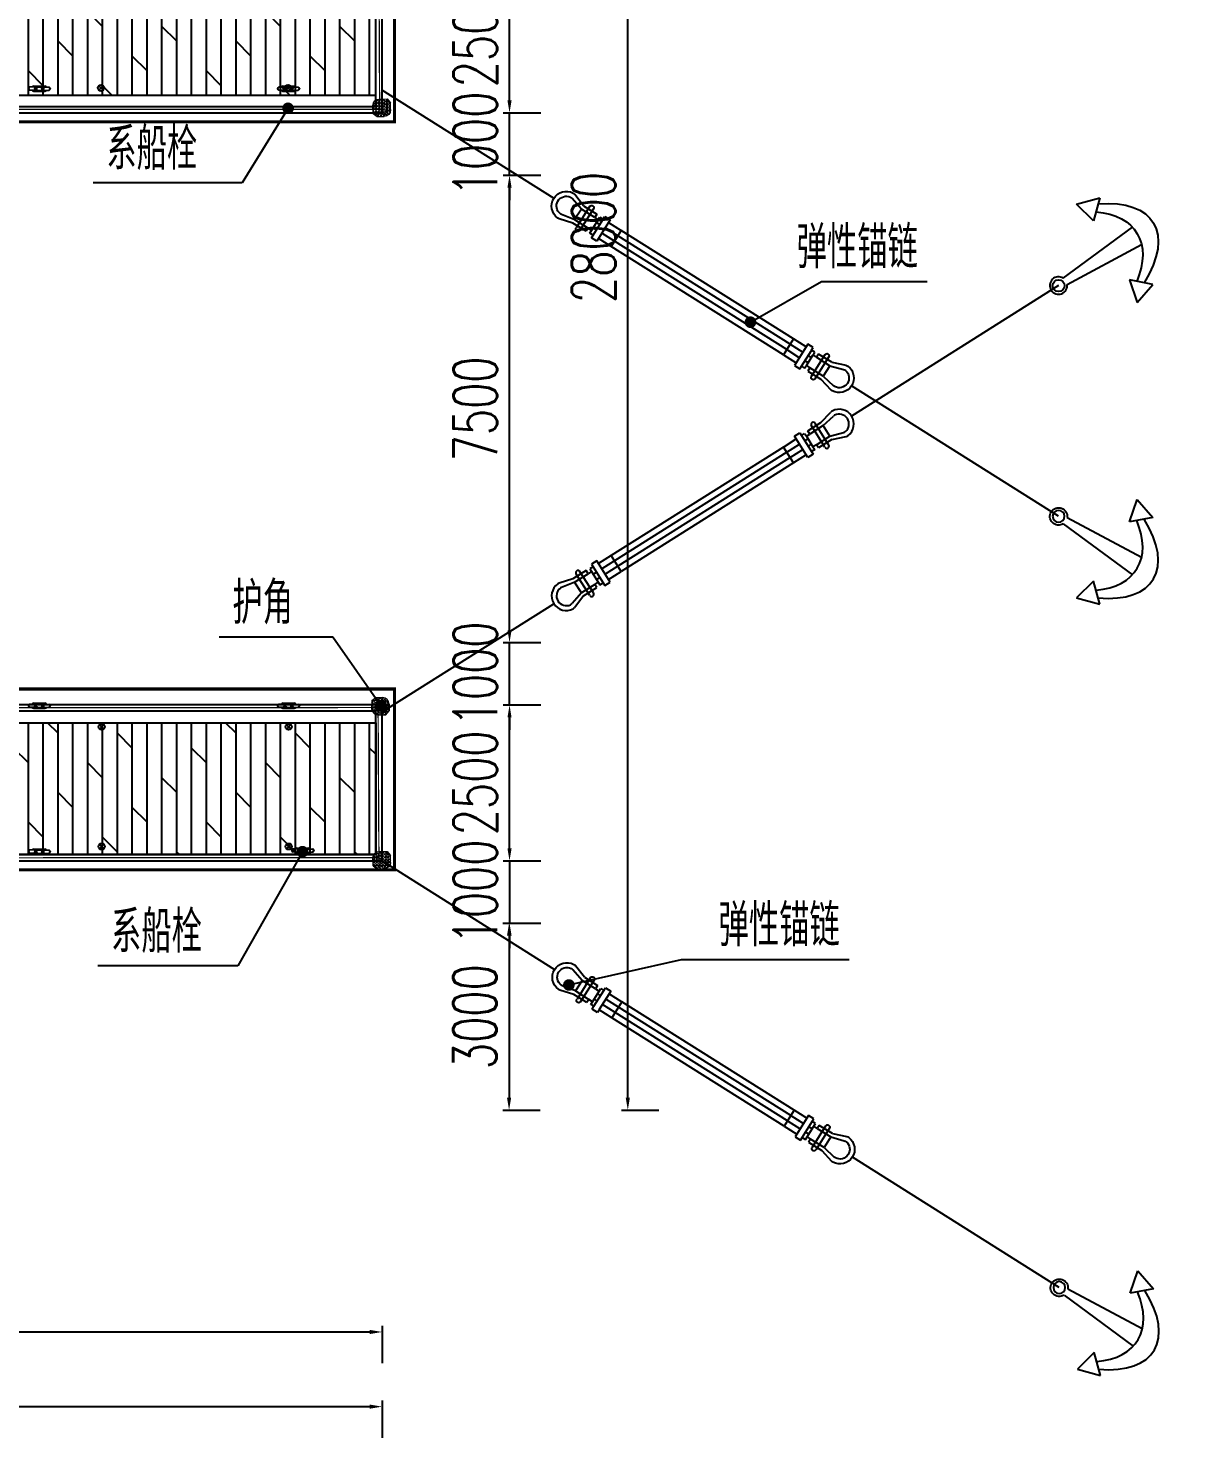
# Model space of a CAD drawing. Extents: x -89702 to 926017, y -610001 to -56924.
# Drawn here: x 82167 to 100920, y -135977 to -113362 of the extents above; entities that cross this region are included whole.
import ezdxf

# ---------------------------------------------------------------- set-up
doc = ezdxf.new("R2010")
doc.units = 0
doc.header["$LTSCALE"] = 10
doc.header["$MEASUREMENT"] = 0
doc.linetypes.add('CENTER', pattern=[2, 1.25, -0.25, 0.25, -0.25])
for name, color, linetype in [('AECOM-园建', 2, 'Continuous'), ('DIM_LEAD', 3, 'Continuous'), ('PUB_TEXT', 7, 'Continuous'), ('W-_ANTICOLLISION防撞措施', 6, 'Continuous'), ('W-PLASTIC_RAILINGS塑木栏杆', 6, 'Continuous'), ('W-STEEL_FRAME钢架', 3, 'Continuous'), ('W-WOOD_FLOOR木地板', 30, 'Continuous'), ('系船栓', 132, 'Continuous')]:
    doc.layers.add(name, color=color, linetype=linetype)
doc.layers.add('护舷', color=40, linetype='Continuous', lineweight=15)
doc.layers.add('护角', color=8, linetype='Continuous', lineweight=9)
doc.styles.get("Standard").update_dxf_attribs({"font": 'gbenor.shx', "bigfont": 'gbcbig.shx'})
doc.styles.add('STANDARD_T3', font='simplex.shx', dxfattribs={"width": 0.7, "bigfont": 'gbcbig.shx'})
doc.dimstyles.new('W&&200', dxfattribs={"dimtxt": 700, "dimasz": 200, "dimexe": 500, "dimexo": 600, "dimgap": 200, "dimtad": 1, "dimdec": 0, "dimzin": 0, "dimdsep": 46, "dimtxsty": 'STANDARD_T3', "dimcen": 0.09, "dimclrd": 1, "dimclre": 1, "dimclrt": 7, "dimazin": 2, "dimtfac": 1, "dimtdec": 0, "dimtix": 1, "dimtmove": 2, "dimatfit": 3, "dimfxl": 0, "dimtolj": 1, "dimtzin": 0, "dimarcsym": 0})

# ---------------------------------------------------------------- blocks, each defined once
blk = doc.blocks.new('*D78')
at = {"layer": 'Defpoints', "color": 0, "transparency": 16777216}
for p in [(87845, -124220), (89891, -124220), (87845, -126720)]:
    blk.add_point(p, dxfattribs=at)
at = {"layer": 'W-WOOD_FLOOR木地板', "color": 1, "lineweight": -2, "transparency": 16777216}
for p, q in [((89791, -124220), (90391, -124220)), ((89891, -126520), (89891, -124420)), ((89791, -126720), (90391, -126720))]:
    blk.add_line(p, q, dxfattribs=at)
at = {"layer": 'W-WOOD_FLOOR木地板', "color": 1, "transparency": 16777216}
for points in [[(89858, -124420), (89924, -124420), (89891, -124220)], [(89858, -126520), (89924, -126520), (89891, -126720)]]:
    blk.add_solid(points, dxfattribs=at)
at = {"layer": 'W-WOOD_FLOOR木地板', "color": 7, "transparency": 16777216, "insert": (89341, -125470), "char_height": 700, "attachment_point": 5, "rotation": 90, "style": 'STANDARD_T3'}
blk.add_mtext('\\A1;2500', dxfattribs=at)
blk = doc.blocks.new('*D79')
at = {"layer": 'Defpoints', "color": 0, "transparency": 16777216}
for p in [(60847, -123220), (89891, -123220), (87845, -124220)]:
    blk.add_point(p, dxfattribs=at)
at = {"layer": 'W-WOOD_FLOOR木地板', "color": 1, "lineweight": -2, "transparency": 16777216}
for p, q in [((89891, -123020), (89891, -122820)), ((89791, -123220), (90391, -123220)), ((89891, -124220), (89891, -123220)), ((89791, -124220), (90391, -124220)), ((89891, -124420), (89891, -124620))]:
    blk.add_line(p, q, dxfattribs=at)
at = {"layer": 'W-WOOD_FLOOR木地板', "color": 1, "transparency": 16777216}
for points in [[(89858, -123020), (89924, -123020), (89891, -123220)], [(89858, -124420), (89924, -124420), (89891, -124220)]]:
    blk.add_solid(points, dxfattribs=at)
at = {"layer": 'W-WOOD_FLOOR木地板', "color": 7, "transparency": 16777216, "insert": (89341, -123720), "char_height": 700, "attachment_point": 5, "rotation": 90, "style": 'STANDARD_T3'}
blk.add_mtext('\\A1;1000', dxfattribs=at)
blk = doc.blocks.new('*D80')
at = {"layer": 'Defpoints', "color": 0, "transparency": 16777216}
for p in [(60847, -115720), (89891, -115720), (60847, -123220)]:
    blk.add_point(p, dxfattribs=at)
at = {"layer": 'W-WOOD_FLOOR木地板', "color": 1, "lineweight": -2, "transparency": 16777216}
for p, q in [((89791, -115720), (90391, -115720)), ((89891, -123020), (89891, -115920)), ((89791, -123220), (90391, -123220))]:
    blk.add_line(p, q, dxfattribs=at)
at = {"layer": 'W-WOOD_FLOOR木地板', "color": 1, "transparency": 16777216}
for points in [[(89858, -115920), (89924, -115920), (89891, -115720)], [(89858, -123020), (89924, -123020), (89891, -123220)]]:
    blk.add_solid(points, dxfattribs=at)
at = {"layer": 'W-WOOD_FLOOR木地板', "color": 7, "transparency": 16777216, "insert": (89341, -119470), "char_height": 700, "width": 822.06, "attachment_point": 5, "rotation": 90, "style": 'STANDARD_T3'}
blk.add_mtext('\\A1;7500', dxfattribs=at)
blk = doc.blocks.new('*D81')
at = {"layer": 'Defpoints', "color": 0, "transparency": 16777216}
for p in [(62347, -114720), (89891, -114720), (60847, -115720)]:
    blk.add_point(p, dxfattribs=at)
at = {"layer": 'W-WOOD_FLOOR木地板', "color": 1, "lineweight": -2, "transparency": 16777216}
for p, q in [((89891, -114520), (89891, -114320)), ((89791, -114720), (90391, -114720)), ((89891, -115720), (89891, -114720)), ((89791, -115720), (90391, -115720)), ((89891, -115920), (89891, -116120))]:
    blk.add_line(p, q, dxfattribs=at)
at = {"layer": 'W-WOOD_FLOOR木地板', "color": 1, "transparency": 16777216}
for points in [[(89858, -114520), (89924, -114520), (89891, -114720)], [(89858, -115920), (89924, -115920), (89891, -115720)]]:
    blk.add_solid(points, dxfattribs=at)
at = {"layer": 'W-WOOD_FLOOR木地板', "color": 7, "transparency": 16777216, "insert": (89341, -115220), "char_height": 700, "attachment_point": 5, "rotation": 90, "style": 'STANDARD_T3'}
blk.add_mtext('\\A1;1000', dxfattribs=at)
blk = doc.blocks.new('*D82')
at = {"layer": 'Defpoints', "color": 0, "transparency": 16777216}
for p in [(87845, -112220), (89891, -112220), (62347, -114720)]:
    blk.add_point(p, dxfattribs=at)
at = {"layer": 'W-WOOD_FLOOR木地板', "color": 1, "lineweight": -2, "transparency": 16777216}
for p, q in [((89791, -112220), (90391, -112220)), ((89891, -114520), (89891, -112420)), ((89791, -114720), (90391, -114720))]:
    blk.add_line(p, q, dxfattribs=at)
at = {"layer": 'W-WOOD_FLOOR木地板', "color": 1, "transparency": 16777216}
for points in [[(89858, -112420), (89924, -112420), (89891, -112220)], [(89858, -114520), (89924, -114520), (89891, -114720)]]:
    blk.add_solid(points, dxfattribs=at)
at = {"layer": 'W-WOOD_FLOOR木地板', "color": 7, "transparency": 16777216, "insert": (89341, -113470), "char_height": 700, "attachment_point": 5, "rotation": 90, "style": 'STANDARD_T3'}
blk.add_mtext('\\A1;2500', dxfattribs=at)
blk = doc.blocks.new('*D73')
at = {"layer": 'Defpoints', "color": 0, "transparency": 16777216}
for p in [(53713, -132039), (87845, -132039), (87845, -135477)]:
    blk.add_point(p, dxfattribs=at)
at = {"layer": 'W-WOOD_FLOOR木地板', "color": 1, "lineweight": -2, "transparency": 16777216}
for p, q in [((53713, -135377), (53713, -135977)), ((87845, -135377), (87845, -135977)), ((53913, -135477), (87645, -135477))]:
    blk.add_line(p, q, dxfattribs=at)
at = {"layer": 'W-WOOD_FLOOR木地板', "color": 1, "transparency": 16777216}
for points in [[(53913, -135443), (53913, -135510), (53713, -135477)], [(87645, -135443), (87645, -135510), (87845, -135477)]]:
    blk.add_solid(points, dxfattribs=at)
at = {"layer": 'W-WOOD_FLOOR木地板', "color": 7, "transparency": 16777216, "insert": (70779, -134927), "char_height": 700, "attachment_point": 5, "style": 'STANDARD_T3'}
blk.add_mtext('\\A1;34134', dxfattribs=at)
blk = doc.blocks.new('A$C1404ab31')
at = {"layer": 'AECOM-园建', "color": 5}
for p, q in [((23004, 3037), (22894, 3512)), ((22894, 3512), (23361, 3370)), ((23361, 3370), (23004, 3037)), ((21855, 2376), (23608, 2503)), ((21855, 2227), (23575, 2103)), ((22978, 1625), (22868, 1150)), ((23335, 1292), (22978, 1625)), ((22868, 1150), (23335, 1292))]:
    blk.add_line(p, q, dxfattribs=at)
at = {"layer": 'AECOM-园建', "color": 7}
for p, q in [((10101, 2523), (9814, 2599)), ((16091, 2520), (16378, 2596)), ((10094, 2446), (9811, 2500)), ((10093, 2446), (10418, 2446)), ((10418, 2523), (10101, 2523)), ((10418, 2446), (10418, 2523)), ((15775, 2443), (15775, 2520)), ((15775, 2520), (16091, 2520)), ((16099, 2443), (15775, 2443)), ((16098, 2443), (16381, 2497)), ((10093, 2190), (9816, 2107)), ((10099, 2112), (9818, 2009)), ((10417, 2189), (10093, 2190)), ((15775, 2110), (15775, 2187)), ((15775, 2187), (16099, 2187)), ((16093, 2110), (15775, 2110)), ((16093, 2110), (16373, 2006)), ((16099, 2187), (16375, 2104))]:
    blk.add_line(p, q, dxfattribs=at)
at = {"layer": 'AECOM-园建', "color": 4}
for p, q in [((10093, 2190), (10093, 2446)), ((10503, 2383), (10579, 2383)), ((11015, 2382), (10707, 2382)), ((15175, 2381), (15485, 2381)), ((15690, 2380), (15613, 2380)), ((16099, 2187), (16099, 2443)), ((10503, 2254), (10579, 2254)), ((11016, 2254), (10708, 2254)), ((15176, 2252), (15484, 2252)), ((15689, 2252), (15613, 2252))]:
    blk.add_line(p, q, dxfattribs=at)
at = {"layer": 'AECOM-园建', "color": 6}
for p, q in [((10209, 2049), (10209, 2568)), ((10301, 2057), (10299, 2584)), ((15891, 2055), (15893, 2582)), ((15983, 2046), (15983, 2566))]:
    blk.add_line(p, q, dxfattribs=at)
at = {"layer": 'AECOM-园建'}
for p, q in [((10503, 2446), (10417, 2446)), ((10503, 2446), (10502, 2190)), ((10580, 2510), (10503, 2511)), ((10503, 2511), (10503, 2446)), ((10580, 2510), (10579, 2125)), ((10708, 2575), (10580, 2575)), ((10580, 2575), (10580, 2510)), ((10708, 2125), (10707, 2510)), ((10708, 2510), (10708, 2575)), ((11017, 2511), (10708, 2510)), ((15175, 2509), (11015, 2511)), ((15175, 2381), (11015, 2382)), ((11016, 2125), (11017, 2511)), ((15176, 2123), (15175, 2509)), ((15175, 2509), (15484, 2508)), ((15484, 2508), (15484, 2573)), ((15484, 2573), (15613, 2573)), ((15484, 2123), (15485, 2508)), ((15613, 2573), (15613, 2508)), ((15613, 2508), (15689, 2508)), ((15613, 2508), (15613, 2123)), ((15689, 2508), (15690, 2444)), ((15690, 2444), (15689, 2188)), ((15690, 2444), (15775, 2444)), ((5331, 2302), (9500, 2302)), ((10099, 2112), (10417, 2112)), ((10417, 2189), (10502, 2190)), ((10417, 2112), (10417, 2189)), ((10502, 2190), (10502, 2125)), ((10502, 2125), (10580, 2125)), ((10580, 2125), (10580, 2061)), ((10580, 2061), (10708, 2061)), ((10708, 2061), (10708, 2125)), ((10708, 2125), (11016, 2125)), ((15176, 2252), (11015, 2254)), ((15176, 2123), (11016, 2125)), ((15484, 2123), (15176, 2123)), ((15484, 2059), (15484, 2123)), ((15612, 2059), (15484, 2059)), ((15689, 2123), (15612, 2123)), ((15612, 2123), (15612, 2059)), ((15775, 2187), (15689, 2188)), ((15689, 2188), (15689, 2123)), ((21692, 2299), (16692, 2299))]:
    blk.add_line(p, q, dxfattribs=at)
at = {"layer": 'AECOM-园建', "color": 5}
blk.add_circle((21692, 2299), 121, dxfattribs=at)
at = {"layer": 'AECOM-园建', "color": 7}
for centre, radius, start, end in [((9800, 2302), 300, 93.2906, 265.3301), ((9789, 2502), 100, 75.19, 93.2906), ((16404, 2499), 100, 86.6579, 104.7584), ((16392, 2299), 300, 274.6184, 86.6579), ((9800, 2302), 200, 94.4761, 262.9659), ((9792, 2402), 100, 79.0739, 94.4761), ((16400, 2399), 100, 85.4723, 100.8746), ((16392, 2299), 200, 276.9826, 85.4723), ((9788, 2203), 100, 262.9659, 286.6022), ((16404, 2200), 100, 253.3463, 276.9826), ((9784, 2103), 100, 265.3301, 290.2049), ((16408, 2100), 100, 249.7436, 274.6184)]:
    blk.add_arc(centre, radius, start, end, dxfattribs=at)
at = {"layer": 'AECOM-园建', "color": 6}
for centre, radius, start, end in [((10254, 2576), 45.7, 10.5638, 190.32), ((15938, 2573), 45.7, 349.6285, 169.3847), ((10255, 2053), 46, 185.0754, 5.0754), ((15937, 2051), 46, 174.8731, 354.8731)]:
    blk.add_arc(centre, radius, start, end, dxfattribs=at)
at = {"layer": 'AECOM-园建', "color": 5}
blk.add_arc((21693, 2302), 178, 24.7518, 335.2482, dxfattribs=at)
at = {"layer": 'AECOM-园建', "color": 5, "extrusion": (0, 0, -1)}
for major_axis, ratio, start_param, end_param in [((-2789, 0), 0.481769, 2.390642, 3.92559), ((2393, 0), 0.561367, 5.641862, 6.962221)]:
    blk.add_ellipse((21227, 2364), major_axis=major_axis, ratio=ratio, start_param=start_param, end_param=end_param, dxfattribs=at)
blk = doc.blocks.new('护角')
at = {"layer": '护角', "linetype": 'Continuous', "lineweight": 0}
h = blk.add_hatch(dxfattribs=at)
h.set_pattern_fill('ANGLE', color=40, scale=5, angle=45)
h.set_pattern_definition([(45, (0, 0), (-24.6957, 24.6957), [25.4, -9.525]), (135, (0, 0), (-24.6957, -24.6957), [25.4, -9.525])])
h.paths.add_polyline_path([(229, 177, 0.414214), (177, 229), (0, 229), (0, 100, 0.414214), (100, 0), (229, 0)])
h.paths.add_polyline_path([(177, 280), (67, 280), (0, 229), (177, 229)])
h.paths.add_polyline_path([(177, 280), (177, 229, -0.414214), (229, 177), (280, 177, 0.414214)])
h.paths.add_polyline_path([(280, 177), (229, 177), (229, 0), (280, 65)])
at = {"layer": '护角', "color": 40, "linetype": 'Continuous', "lineweight": 0}
for p, q in [((0, 229), (67, 280)), ((0, 229), (0, 100)), ((177, 229), (0, 229)), ((67, 280), (177, 280)), ((177, 229), (177, 280)), ((100, 0), (229, 0)), ((229, 177), (229, 0)), ((229, 177), (280, 177)), ((229, 0), (280, 65)), ((280, 177), (280, 65))]:
    blk.add_line(p, q, dxfattribs=at)
at = {"layer": '护角', "color": 1, "linetype": 'CENTER', "ltscale": 0.2}
for p, q in [((224, 229), (235, 229)), ((229, 224), (229, 235))]:
    blk.add_line(p, q, dxfattribs=at)
at = {"layer": '护角', "color": 40, "linetype": 'Continuous', "lineweight": 0}
for centre, radius, start, end in [((177, 177), 103, 0, 90), ((177, 177), 52.2, 0, 90), ((100, 100), 100, 180, 270)]:
    blk.add_arc(centre, radius, start, end, dxfattribs=at)
blk = doc.blocks.new('A$Cfe1adb12')
at = {"layer": '护舷', "rotation": 320.3357902113834}
blk.add_blockref('护角', (0, 179), dxfattribs=at)
blk = doc.blocks.new('*D76')
at = {"color": 1, "lineweight": -2, "transparency": 16777216}
for p, q in [((91689, -102720), (92289, -102720)), ((91789, -130520), (91789, -102920)), ((91689, -130720), (92289, -130720))]:
    blk.add_line(p, q, dxfattribs=at)
at = {"color": 1, "transparency": 16777216}
for points in [[(91755, -102920), (91822, -102920), (91789, -102720)], [(91755, -130520), (91822, -130520), (91789, -130720)]]:
    blk.add_solid(points, dxfattribs=at)
at = {"layer": 'Defpoints', "color": 0, "transparency": 16777216}
for p in [(60847, -102720), (91789, -102720), (60847, -130720)]:
    blk.add_point(p, dxfattribs=at)
at = {"color": 7, "transparency": 16777216, "insert": (91239, -116720), "char_height": 700, "attachment_point": 5, "rotation": 90, "style": 'STANDARD_T3'}
blk.add_mtext('\\A1;28000', dxfattribs=at)
blk = doc.blocks.new('*D89')
at = {"layer": 'Defpoints', "color": 0, "transparency": 16777216}
for p in [(87845, -126720), (60847, -127720), (89891, -127720)]:
    blk.add_point(p, dxfattribs=at)
at = {"layer": 'W-WOOD_FLOOR木地板', "color": 1, "lineweight": -2, "transparency": 16777216}
for p, q in [((89891, -126520), (89891, -126320)), ((89791, -126720), (90391, -126720)), ((89891, -126720), (89891, -127720)), ((89791, -127720), (90391, -127720)), ((89891, -127920), (89891, -128120))]:
    blk.add_line(p, q, dxfattribs=at)
at = {"layer": 'W-WOOD_FLOOR木地板', "color": 1, "transparency": 16777216}
for points in [[(89858, -126520), (89924, -126520), (89891, -126720)], [(89858, -127920), (89924, -127920), (89891, -127720)]]:
    blk.add_solid(points, dxfattribs=at)
at = {"layer": 'W-WOOD_FLOOR木地板', "color": 7, "transparency": 16777216, "insert": (89341, -127220), "char_height": 700, "attachment_point": 5, "rotation": 90, "style": 'STANDARD_T3'}
blk.add_mtext('\\A1;1000', dxfattribs=at)
blk = doc.blocks.new('*D90')
at = {"layer": 'Defpoints', "color": 0, "transparency": 16777216}
for p in [(60847, -127720), (60847, -130720), (89884, -130720)]:
    blk.add_point(p, dxfattribs=at)
at = {"layer": 'W-WOOD_FLOOR木地板', "color": 1, "lineweight": -2, "transparency": 16777216}
for p, q in [((89784, -127720), (90384, -127720)), ((89884, -127920), (89884, -130520)), ((89784, -130720), (90384, -130720))]:
    blk.add_line(p, q, dxfattribs=at)
at = {"layer": 'W-WOOD_FLOOR木地板', "color": 1, "transparency": 16777216}
for points in [[(89850, -127920), (89917, -127920), (89884, -127720)], [(89850, -130520), (89917, -130520), (89884, -130720)]]:
    blk.add_solid(points, dxfattribs=at)
at = {"layer": 'W-WOOD_FLOOR木地板', "color": 7, "transparency": 16777216, "insert": (89334, -129220), "char_height": 700, "attachment_point": 5, "rotation": 90, "style": 'STANDARD_T3'}
blk.add_mtext('\\A1;3000', dxfattribs=at)
blk = doc.blocks.new('dimaideng')
for p, q in [((564094, -312860), (564168, -312927)), ((564165, -312857), (564096, -312930))]:
    blk.add_line(p, q)
blk.add_circle((564131, -312893), 50)
blk = doc.blocks.new('*U58')
for p in [(-564131, 313854), (-564131, 311933)]:
    blk.add_blockref('dimaideng', p)
blk = doc.blocks.new('*U59')
at = {"color": 0, "linetype": 'ByBlock', "lineweight": -2, "transparency": 16777216}
for p in [(0, 0), (3000, 0), (6000, 0), (9000, 0), (12000, 0), (15000, 0), (18000, 0), (21000, 0), (24000, 0)]:
    blk.add_blockref('*U58', p, dxfattribs=at)
blk = doc.blocks.new('*U54')
for p in [(-564131, 313854), (-564131, 311933)]:
    blk.add_blockref('dimaideng', p)
blk = doc.blocks.new('*U55')
at = {"color": 0, "linetype": 'ByBlock', "lineweight": -2, "transparency": 16777216}
for p in [(0, 0), (3000, 0), (6000, 0), (9000, 0), (12000, 0), (15000, 0), (18000, 0), (21000, 0), (24000, 0)]:
    blk.add_blockref('*U54', p, dxfattribs=at)
blk = doc.blocks.new('*D2375')
at = {"layer": 'Defpoints', "color": 0, "transparency": 16777216}
for p in [(62347, -126720), (87847, -126720), (87847, -134279)]:
    blk.add_point(p, dxfattribs=at)
at = {"layer": 'W-WOOD_FLOOR木地板', "color": 1, "lineweight": -2, "transparency": 16777216}
for p, q in [((62347, -134179), (62347, -134779)), ((62547, -134279), (87647, -134279)), ((87847, -134179), (87847, -134779))]:
    blk.add_line(p, q, dxfattribs=at)
at = {"layer": 'W-WOOD_FLOOR木地板', "color": 1, "transparency": 16777216}
for points in [[(62547, -134245), (62547, -134312), (62347, -134279)], [(87647, -134245), (87647, -134312), (87847, -134279)]]:
    blk.add_solid(points, dxfattribs=at)
at = {"layer": 'W-WOOD_FLOOR木地板', "color": 7, "transparency": 16777216, "insert": (75097, -133729), "char_height": 700, "attachment_point": 5, "style": 'STANDARD_T3'}
blk.add_mtext('\\A1;25500', dxfattribs=at)

msp = doc.modelspace()

# ---------------------------------------------------------------- hatches: boundary and pattern name
at = {"layer": 'W-WOOD_FLOOR木地板'}
h = msp.add_hatch(dxfattribs=at)
h.set_pattern_fill('DOLMIT', color=256, scale=300, angle=90)
h.set_pattern_definition([(90, (30020.59, -629584.35), (-238.12262, 1e-14), []), (135, (30020.6, -629584.35), (-476.2449, -476.2449), [336.7564, -673.512])])
h.paths.add_polyline_path([(62316.9, -112319.6), (60747.3, -111273.1), (60747.3, -115443.7), (62260.9, -114434.6), (87745.3, -114434.6), (87745.3, -112319.6)])
h = msp.add_hatch(dxfattribs=at)
h.set_pattern_fill('DOLMIT', color=256, scale=300, angle=90)
h.set_pattern_definition([(90, (30020.59, -641637.88), (-238.12262, 1e-14), []), (135, (30020.6, -641637.9), (-476.2449, -476.2449), [336.7564, -673.512])])
h.paths.add_polyline_path([(62316.9, -126620.5), (60747.3, -127666.9), (60747.3, -123497.6), (62278.1, -124504.6), (87745.1, -124505.7), (87745.1, -126620.5)])

# ---------------------------------------------------------------- linework, layer by layer
for points in [[(60747.3, -115443.7), (62260.9, -114434.6), (87745.3, -114434.6)], [(60747.3, -115666), (62316.9, -114619.6), (87745.3, -114619.6)], [(60747.3, -123495.4), (62260.9, -124504.6), (87745.1, -124505.7)], [(60747.3, -123497.6), (62261, -124504.6), (87745.5, -124505.7)], [(60747.3, -127666), (62316.9, -126619.6), (87745.1, -126618.4)]]:
    msp.add_lwpolyline(points)
at = {"layer": 'DIM_LEAD'}
for p, q in [((86337.3, -114647.4), (85598.3, -115843.7)), ((85598.3, -115843.7), (83211, -115843.7)), ((93757.3, -118078.7), (94897.3, -117424.3)), ((94897.3, -117424.3), (96593.2, -117424.3)), ((87058.1, -123130.6), (85233.3, -123130.6)), ((87825.4, -124232.8), (87058.1, -123130.6)), ((86569, -126573.7), (85530.7, -128403.6)), ((85530.7, -128403.6), (83286.2, -128403.6)), ((90843.3, -128712.2), (92650.8, -128301.5)), ((92650.8, -128301.5), (95340, -128301.5))]:
    msp.add_line(p, q, dxfattribs=at)
at = {"layer": 'DIM_LEAD', "const_width": 93.3}
for points in [[(86361.8, -114607.7, 1), (86312.7, -114687.1, 1)], [(93716.8, -118102, 1), (93797.8, -118055.5, 1)], [(87852.1, -124271.1, 1), (87798.7, -124194.5, 1)], [(86592, -126533.1, 1), (86546, -126614.3, 1)], [(90797.8, -128722.5, 1), (90888.8, -128701.9, 1)]]:
    msp.add_lwpolyline(points, format="xyb", close=True, dxfattribs=at)
at = {"layer": 'W-_ANTICOLLISION防撞措施', "color": 5, "const_width": 50}
msp.add_lwpolyline([(53530.8, -130919.6), (61047.3, -130919.6), (61047.3, -127770.8), (62407.7, -126863.9), (88045.1, -126863.9), (88045.1, -123964.1), (62407.7, -123964.1), (61047.3, -123057.1), (61047.3, -115771.8), (62407.7, -114864.9), (88045.1, -114864.9), (88045.1, -111965.1), (62407.7, -111965.1), (61047.3, -111058.1), (61047.3, -102659.8)], dxfattribs=at)
at = {"layer": 'W-PLASTIC_RAILINGS塑木栏杆', "color": 6, "const_width": 20}
msp.add_lwpolyline([(49848.1, -102776), (46384.6, -102755.9, -0.1071759), (44168.9, -106855.4, -0.1451949), (53758.8, -130669.6), (60797.3, -130669.6), (60797.3, -127697.7), (62332, -126679.2), (87795.4, -126669.4), (87781.3, -124260.8), (62332, -124270.5), (60792.5, -123234.8), (60797.3, -115690.3), (62332, -114667.2), (87806.4, -114663.1), (87795.1, -112258.8), (62338.8, -112280.5), (60797.3, -111239.9), (60797.3, -102769.8)], format="xyb", dxfattribs=at)
at = {"layer": 'W-STEEL_FRAME钢架'}
for points in [[(53713.3, -130719.6), (60847.3, -130719.6), (60847.3, -127719.6), (62347.2, -126719.6), (87845.1, -126719.6), (87845.1, -124219.6), (62347.2, -124219.6), (60847.3, -123219.6), (60847.3, -115719.6), (62347.2, -114719.6), (87845.3, -114719.6), (87845.3, -112219.6), (62347.2, -112219.6), (60847.3, -111219.6), (60847.3, -102719.8), (46327.3, -102719.8, -0.1190009), (44077, -106820.3, -0.1459322)], [(53804.3, -130619.6), (60747.3, -130619.6), (60747.3, -127666), (62316.9, -126619.6), (87745.1, -126619.6), (87745.1, -124319.6), (62316.9, -124319.6), (60747.3, -123273.1), (60747.3, -115666), (62316.9, -114619.6), (87745.3, -114619.6), (87745.3, -112319.6), (62316.9, -112319.6), (60747.3, -111273.1), (60747.3, -102819.8), (46403.5, -102819.8, -0.1149276), (44208.1, -106824.3, -0.144938)]]:
    msp.add_lwpolyline(points, format="xyb", close=True, dxfattribs=at)
at = {"layer": 'W-WOOD_FLOOR木地板'}
msp.add_lwpolyline([(60907.3, -127560.3), (60907.3, -123603.3), (62261, -124504.6), (87745.1, -124505.7), (87745.1, -126620.5), (62316.9, -126620.5)], close=True, dxfattribs=at)
at = {"layer": '系船栓'}
for p, q in [((82275.1, -114361.9), (82189.1, -114354.7)), ((82255.1, -114291.9), (82435.1, -114291.9)), ((82255.1, -114371.9), (82435.1, -114371.9)), ((82275.1, -114301.9), (82415.1, -114301.9)), ((82275.1, -114361.9), (82415.1, -114361.9)), ((82415.1, -114361.9), (82501.1, -114354.7)), ((86275.1, -114361.9), (86189.1, -114354.7)), ((86255.1, -114291.9), (86435.1, -114291.9)), ((86255.1, -114371.9), (86435.1, -114371.9)), ((86275.1, -114301.9), (86415.1, -114301.9)), ((86275.1, -114361.9), (86415.1, -114361.9)), ((86415.1, -114361.9), (86501.1, -114354.7)), ((82275.1, -124262.6), (82189.1, -124255.3)), ((82255.1, -124192.6), (82435.1, -124192.6)), ((82255.1, -124272.6), (82435.1, -124272.6)), ((82275.1, -124202.6), (82415.1, -124202.6)), ((82275.1, -124262.6), (82415.1, -124262.6)), ((82415.1, -124262.6), (82501.1, -124255.3)), ((86275.1, -124262.6), (86189.1, -124255.3)), ((86255.1, -124192.6), (86435.1, -124192.6)), ((86255.1, -124272.6), (86435.1, -124272.6)), ((86275.1, -124202.6), (86415.1, -124202.6)), ((86275.1, -124262.6), (86415.1, -124262.6)), ((86415.1, -124262.6), (86501.1, -124255.3)), ((82275.1, -126603.5), (82189.1, -126596.2)), ((82255.1, -126533.5), (82435.1, -126533.5)), ((82255.1, -126613.5), (82435.1, -126613.5)), ((82275.1, -126543.5), (82415.1, -126543.5)), ((82275.1, -126603.5), (82415.1, -126603.5)), ((82415.1, -126603.5), (82501.1, -126596.2)), ((86503.8, -126585.2), (86417.8, -126578)), ((86483.8, -126515.2), (86663.8, -126515.2)), ((86483.8, -126595.2), (86663.8, -126595.2)), ((86503.8, -126525.2), (86643.8, -126525.2)), ((86503.8, -126585.2), (86643.8, -126585.2)), ((86643.8, -126585.2), (86729.9, -126578))]:
    msp.add_line(p, q, dxfattribs=at)
for points in [[(82275.1, -114301.9), (82189.1, -114309.2)], [(82415.1, -114301.9), (82501.1, -114309.2)], [(82520.6, -114328.7), (82520.6, -114335.2)], [(86275.1, -114301.9), (86189.1, -114309.2)], [(86415.1, -114301.9), (86501.1, -114309.2)], [(86520.6, -114328.7), (86520.6, -114335.2)], [(82275.1, -124202.6), (82189.1, -124209.9)], [(82415.1, -124202.6), (82501.1, -124209.9)], [(82520.6, -124229.4), (82520.6, -124235.9)], [(86275.1, -124202.6), (86189.1, -124209.9)], [(86415.1, -124202.6), (86501.1, -124209.9)], [(86520.6, -124229.4), (86520.6, -124235.9)], [(82275.1, -126543.5), (82189.1, -126550.8)], [(82415.1, -126543.5), (82501.1, -126550.8)], [(82520.6, -126570.2), (82520.6, -126576.7)], [(86503.8, -126525.2), (86417.8, -126532.5)], [(86643.8, -126525.2), (86729.9, -126532.5)], [(86749.3, -126552), (86749.3, -126558.5)]]:
    msp.add_lwpolyline(points, dxfattribs=at)
for centre, radius in [((82290.1, -114331.9), 15), ((82290.1, -114331.9), 10), ((82400.1, -114331.9), 15), ((82400.1, -114331.9), 10), ((86290.1, -114331.9), 15), ((86290.1, -114331.9), 10), ((86400.1, -114331.9), 15), ((86400.1, -114331.9), 10), ((82290.1, -124232.6), 15), ((82290.1, -124232.6), 10), ((82400.1, -124232.6), 15), ((82400.1, -124232.6), 10), ((86290.1, -124232.6), 15), ((86290.1, -124232.6), 10), ((86400.1, -124232.6), 15), ((86400.1, -124232.6), 10), ((82290.1, -126573.5), 15), ((82290.1, -126573.5), 10), ((82400.1, -126573.5), 15), ((82400.1, -126573.5), 10), ((86518.8, -126555.2), 15), ((86518.8, -126555.2), 10), ((86628.8, -126555.2), 15), ((86628.8, -126555.2), 10)]:
    msp.add_circle(centre, radius, dxfattribs=at)
for centre, radius, start, end in [((82192.7, -114331.9), 23, 98.95103, 261.04897), ((82260.6, -114331.9), 40.4, 97.81349, 139.58591), ((82260.6, -114331.9), 40.4, 220.41409, 262.18651), ((82429.6, -114331.9), 40.4, 40.41409, 82.18651), ((82429.6, -114331.9), 40.4, 277.81349, 319.58591), ((82497.6, -114331.9), 23, 278.95103, 81.04897), ((86192.7, -114331.9), 23, 98.95103, 261.04897), ((86260.6, -114331.9), 40.4, 97.81349, 139.58591), ((86260.6, -114331.9), 40.4, 220.41409, 262.18651), ((86429.6, -114331.9), 40.4, 40.41409, 82.18651), ((86429.6, -114331.9), 40.4, 277.81349, 319.58591), ((86497.6, -114331.9), 23, 278.95103, 81.04897), ((82192.7, -124232.6), 23, 98.95103, 261.04897), ((82260.6, -124232.6), 40.4, 97.81349, 139.58591), ((82260.6, -124232.6), 40.4, 220.41409, 262.18651), ((82429.6, -124232.6), 40.4, 40.41409, 82.18651), ((82429.6, -124232.6), 40.4, 277.81349, 319.58591), ((82497.6, -124232.6), 23, 278.95103, 81.04897), ((86192.7, -124232.6), 23, 98.95103, 261.04897), ((86260.6, -124232.6), 40.4, 97.81349, 139.58591), ((86260.6, -124232.6), 40.4, 220.41409, 262.18651), ((86429.6, -124232.6), 40.4, 40.41409, 82.18651), ((86429.6, -124232.6), 40.4, 277.81349, 319.58591), ((86497.6, -124232.6), 23, 278.95103, 81.04897), ((82192.7, -126573.5), 23, 98.95103, 261.04897), ((82260.6, -126573.5), 40.4, 97.81349, 139.58591), ((82260.6, -126573.5), 40.4, 220.41409, 262.18651), ((82429.6, -126573.5), 40.4, 40.41409, 82.18651), ((82429.6, -126573.5), 40.4, 277.81349, 319.58591), ((82497.6, -126573.5), 23, 278.95103, 81.04897), ((86421.4, -126555.2), 23, 98.95103, 261.04897), ((86489.3, -126555.2), 40.4, 97.81349, 139.58591), ((86489.3, -126555.2), 40.4, 220.41409, 262.18651), ((86658.3, -126555.2), 40.4, 40.41409, 82.18651), ((86658.3, -126555.2), 40.4, 277.81349, 319.58591), ((86726.3, -126555.2), 23, 278.95103, 81.04897)]:
    msp.add_arc(centre, radius, start, end, dxfattribs=at)

# ---------------------------------------------------------------- block references
for name, p in [('*U55', (62336.7, -113359.8)), ('*U59', (62345.1, -125530.8))]:
    msp.add_blockref(name, p)
at = {"yscale": 0.7850825511532151, "zscale": 0.7850825511532151}
for p, xscale, rotation in [((85257, -110583.9), -0.7850825511532151, 147.7735346823121), ((85257, -128100.9), 0.7850825511532151, 32.2264653176878), ((85268.8, -122958.1), -0.7850825511532151, 147.7735346823121)]:
    msp.add_blockref('A$C1404ab31', p, dxfattribs=dict(at, xscale=xscale, rotation=rotation))
at = {"xscale": -1, "rotation": 141.1010461387452}
for p in [(87811.1, -114361.6), (87811.1, -126432)]:
    msp.add_blockref('A$Cfe1adb12', p, dxfattribs=at)
at = {"rotation": 38.74619952595377}
msp.add_blockref('A$Cfe1adb12', (87788.1, -124516.6), dxfattribs=at)

# ---------------------------------------------------------------- texts
at = {"layer": 'PUB_TEXT', "color": 7}
for s, p in [('系船栓', (83421, -115633.7)), ('弹性锚链', (94499.2, -117214.3)), ('护角', (85443.3, -122920.6)), ('系船栓', (83496.2, -128193.6)), ('弹性锚链', (93246, -128091.5))]:
    msp.add_text(s, height=675.18, dxfattribs=at).set_placement(p)

# ---------------------------------------------------------------- dimensions: what is measured, and where the dimension line sits
dim = msp.add_linear_dim(base=(91788.8, -102719.8), p1=(60847.3, -130719.6), p2=(60847.4, -102719.8), angle=90, dimstyle='W&&200', override={"dimfxlon": 1})
dim.commit()
dim.dimension.update_dxf_attribs({"geometry": '*D76', "text_midpoint": (91238.8, -116719.7)})
at = {"layer": 'W-WOOD_FLOOR木地板'}
for base, p1, p2, angle, picture, middle in [((89891.1, -112219.6), (62347.2, -114719.6), (87845.3, -112219.6), 90, '*D82', (89341.1, -113469.6)), ((89891, -114719.6), (60847.3, -115719.6), (62347.2, -114719.6), 90, '*D81', (89341, -115219.6)), ((89891, -123219.6), (87845.1, -124219.6), (60847.3, -123219.6), 90, '*D79', (89341, -123719.6)), ((89891, -124219.6), (87845.1, -126719.6), (87845.1, -124219.6), 90, '*D78', (89341, -125469.6)), ((89891, -127719.6), (87845.1, -126719.6), (60847.3, -127719.6), 90, '*D89', (89341, -127219.6)), ((87846.8, -134278.6), (62347.2, -126719.6), (87846.8, -126719.6), 180, '*D2375', (75097, -133728.6)), ((89883.7, -130719.6), (60847.3, -127719.6), (60847.3, -130719.6), 90, '*D90', (89333.7, -129219.6))]:
    dim = msp.add_linear_dim(base=base, p1=p1, p2=p2, angle=angle, dimstyle='W&&200', override={"dimfxlon": 1}, dxfattribs=at)
    dim.commit()
    dim.dimension.update_dxf_attribs({"geometry": picture, "text_midpoint": middle})
for base, p1, p2, angle, text, picture, middle in [((89891, -115719.6), (60847.3, -123219.6), (60847.3, -115719.6), 90, '7500', '*D80', (89341, -119469.6)), ((87845.1, -135476.8), (53713.3, -132039.4), (87845.1, -132039.4), 180, '34134', '*D73', (70779.2, -134926.8))]:
    dim = msp.add_linear_dim(base=base, p1=p1, p2=p2, angle=angle, text=text, dimstyle='W&&200', override={"dimfxlon": 1}, dxfattribs=at)
    dim.commit()
    dim.dimension.update_dxf_attribs({"geometry": picture, "text_midpoint": middle})

doc.saveas('drawing.dxf')
